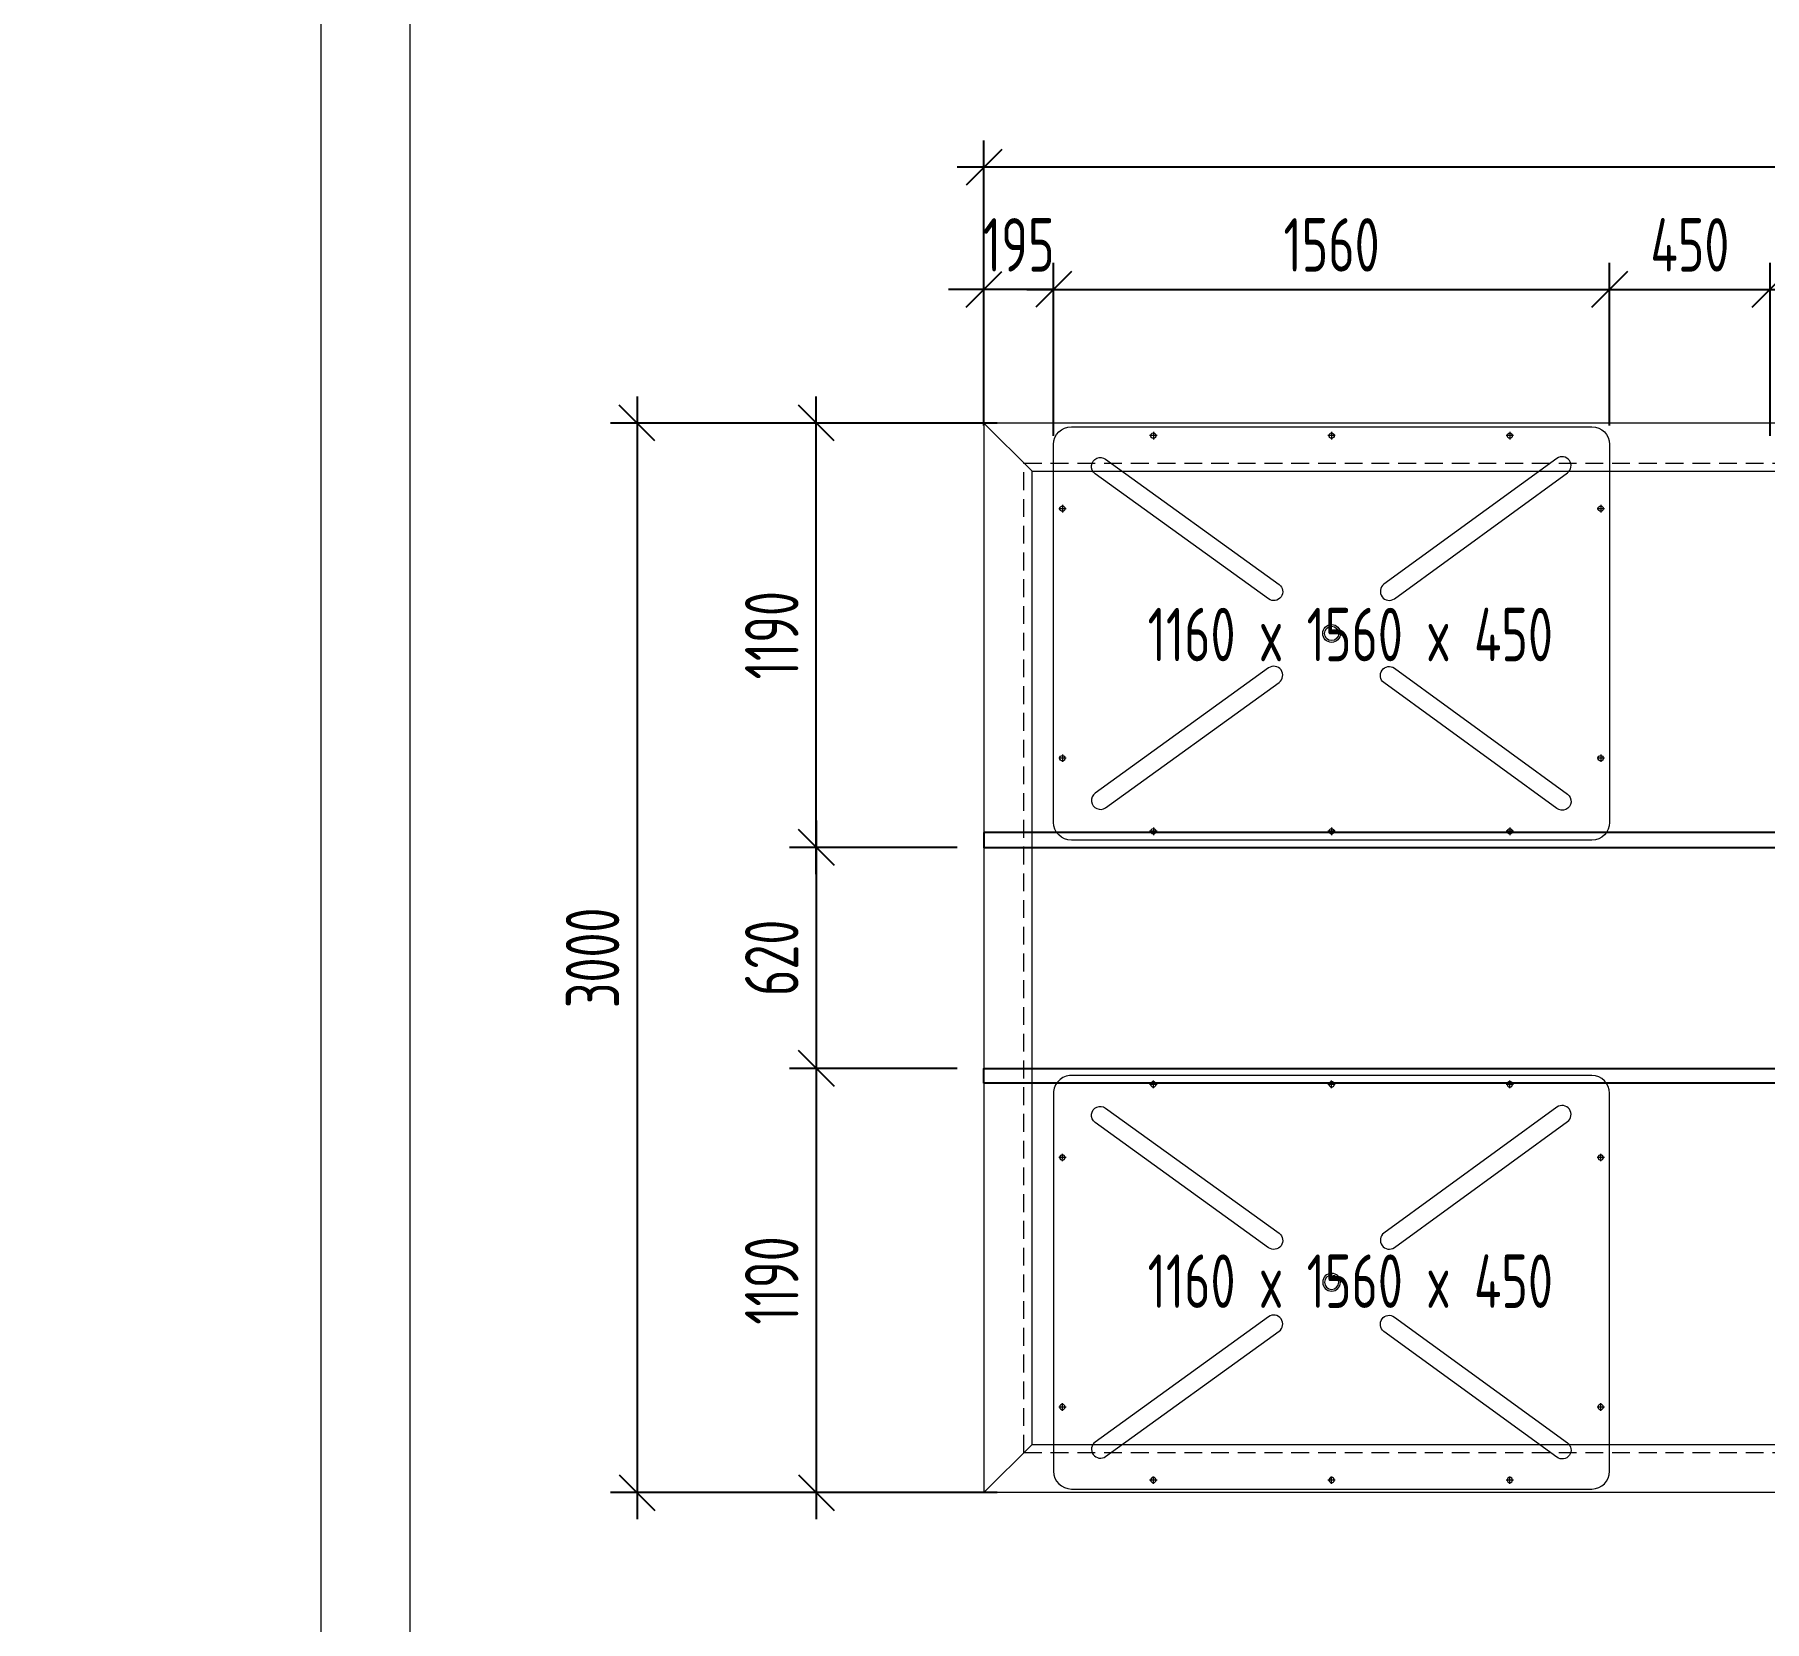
# Model space of a CAD drawing. Header units: millimetres. Extents: x 4 to 2106212, y -117026 to 198097.
# Drawn here: x 1946545 to 1951397, y 179719 to 184170 of the extents above; entities that cross this region are included whole.
import ezdxf

# ---------------------------------------------------------------- set-up
doc = ezdxf.new("R2010")
doc.units = ezdxf.units.MM
doc.linetypes.add('CENTER', pattern=[0.6, 0.375, -0.075, 0.075, -0.075])
doc.linetypes.add('DASHED', pattern=[0.75, 0.5, -0.25])
for name, color, linetype, lineweight in [('dim', 6, 'Continuous', 13), ('图框', 7, 'Continuous', 13), ('文本', 3, 'Continuous', 13), ('浮箱', 160, 'Continuous', 20), ('铝型材', 7, 'Continuous', 13)]:
    doc.layers.add(name, color=color, linetype=linetype, lineweight=lineweight)
doc.layers.add('卡槽', color=242, linetype='Continuous')
doc.layers.add('标注', color=9, linetype='Continuous')
doc.styles.add('hztxt', font='ros1.shx', dxfattribs={"width": 0.8, "bigfont": 'hztxt.shx'})
doc.dimstyles.new('DIM-50', dxfattribs={"dimscale": 50, "dimtxt": 3, "dimasz": 2, "dimexe": 1.5, "dimexo": 1.5, "dimgap": 1, "dimtad": 1, "dimdec": 1, "dimdsep": 46, "dimtxsty": 'hztxt', "dimblk": 'OBLIQUE', "dimcen": 0, "dimdle": 1.5, "dimclrd": 9, "dimclre": 9, "dimclrt": 2, "dimadec": 1, "dimazin": 0, "dimtfac": 1, "dimtdec": 1, "dimtix": 1, "dimtmove": 2, "dimatfit": 3, "dimldrblk": 'OBLIQUE', "dimfxl": 15, "dimtolj": 1, "dimtzin": 0, "dimarcsym": 1})

# ---------------------------------------------------------------- blocks, each defined once
blk = doc.blocks.new('GW-TK')
at = {"layer": '图框'}
for points in [[(927183.552, 464715.013), (927603.549, 464715.013), (927603.549, 464418.01), (927183.552, 464418.01)], [(927188.552, 464710.013), (927598.549, 464710.013), (927598.549, 464423.011), (927188.552, 464423.011)]]:
    blk.add_lwpolyline(points, close=True, dxfattribs=at)
blk = doc.blocks.new('_Oblique')
at = {"color": 0, "linetype": 'ByBlock', "lineweight": -2}
blk.add_line((-0.5, -0.5), (0.5, 0.5), dxfattribs=at)
blk = doc.blocks.new('*D2972')
at = {"layer": 'Defpoints', "color": 0, "transparency": 16777216}
for p in [(1949208.1, 183798), (1949208.1, 183080, 0), (1961208.1, 183080)]:
    blk.add_point(p, dxfattribs=at)
at = {"layer": '标注', "color": 9, "lineweight": -2, "transparency": 16777216}
for p, q in [((1949208.1, 183155), (1949208.1, 183873)), ((1961208.1, 183155), (1961208.1, 183873)), ((1961283.1, 183798), (1949133.1, 183798))]:
    blk.add_line(p, q, dxfattribs=at)
at = {"layer": '标注', "color": 9, "lineweight": -2, "transparency": 16777216, "xscale": 100, "yscale": 100, "zscale": 100, "rotation": 180}
blk.add_blockref('_Oblique', (1949208.1, 183798), dxfattribs=at)
at = {"layer": '标注', "color": 9, "lineweight": -2, "transparency": 16777216, "xscale": 100, "yscale": 100, "zscale": 100}
blk.add_blockref('_Oblique', (1961208.1, 183798), dxfattribs=at)
at = {"layer": '标注', "color": 2, "transparency": 16777216, "insert": (1955208.1, 183923), "char_height": 150, "attachment_point": 5, "style": 'hztxt'}
blk.add_mtext('\\A1;12000', dxfattribs=at)
blk = doc.blocks.new('*D2973')
at = {"layer": 'Defpoints', "color": 0, "transparency": 16777216}
for p in [(1949208.1, 183455.1), (1949208.1, 182998, 0), (1949403.1, 182969, 0)]:
    blk.add_point(p, dxfattribs=at)
at = {"layer": '标注', "color": 9, "lineweight": -2, "transparency": 16777216}
for p, q in [((1949208.1, 183073), (1949208.1, 183530.1)), ((1949403.1, 183044), (1949403.1, 183530.1)), ((1949208.1, 183455.1), (1949108.1, 183455.1)), ((1949403.1, 183455.1), (1949208.1, 183455.1)), ((1949403.1, 183455.1), (1949503.1, 183455.1))]:
    blk.add_line(p, q, dxfattribs=at)
at = {"layer": '标注', "color": 9, "lineweight": -2, "transparency": 16777216, "xscale": 100, "yscale": 100, "zscale": 100}
blk.add_blockref('_Oblique', (1949208.1, 183455.1), dxfattribs=at)
at = {"layer": '标注', "color": 9, "lineweight": -2, "transparency": 16777216, "xscale": 100, "yscale": 100, "zscale": 100, "rotation": 180}
blk.add_blockref('_Oblique', (1949403.1, 183455.1), dxfattribs=at)
at = {"layer": '标注', "color": 2, "transparency": 16777216, "insert": (1949305.6, 183580.1), "char_height": 150, "attachment_point": 5, "style": 'hztxt'}
blk.add_mtext('\\A1;195', dxfattribs=at)
blk = doc.blocks.new('*D2974')
at = {"layer": 'Defpoints', "color": 0, "transparency": 16777216}
for p in [(1950963.1, 183455.1), (1950963.1, 182998, 0), (1949403.1, 182969, 0)]:
    blk.add_point(p, dxfattribs=at)
at = {"layer": '标注', "color": 9, "lineweight": -2, "transparency": 16777216}
for p, q in [((1949403.1, 183044), (1949403.1, 183530.1)), ((1950963.1, 183073), (1950963.1, 183530.1)), ((1949328.1, 183455.1), (1951038.1, 183455.1))]:
    blk.add_line(p, q, dxfattribs=at)
at = {"layer": '标注', "color": 9, "lineweight": -2, "transparency": 16777216, "xscale": 100, "yscale": 100, "zscale": 100, "rotation": 180}
blk.add_blockref('_Oblique', (1949403.1, 183455.1), dxfattribs=at)
at = {"layer": '标注', "color": 9, "lineweight": -2, "transparency": 16777216, "xscale": 100, "yscale": 100, "zscale": 100}
blk.add_blockref('_Oblique', (1950963.1, 183455.1), dxfattribs=at)
at = {"layer": '标注', "color": 2, "transparency": 16777216, "insert": (1950183.1, 183580.1), "char_height": 150, "attachment_point": 5, "style": 'hztxt'}
blk.add_mtext('\\A1;1560', dxfattribs=at)
blk = doc.blocks.new('*D2975')
at = {"layer": 'Defpoints', "color": 0, "transparency": 16777216}
for p in [(1951413.1, 183455.1), (1950963.1, 182998, 0), (1951413.1, 182969, 0)]:
    blk.add_point(p, dxfattribs=at)
at = {"layer": '标注', "color": 9, "lineweight": -2, "transparency": 16777216}
for p, q in [((1950963.1, 183073), (1950963.1, 183530.1)), ((1951413.1, 183044), (1951413.1, 183530.1)), ((1950888.1, 183455.1), (1951488.1, 183455.1))]:
    blk.add_line(p, q, dxfattribs=at)
at = {"layer": '标注', "color": 9, "lineweight": -2, "transparency": 16777216, "xscale": 100, "yscale": 100, "zscale": 100, "rotation": 180}
blk.add_blockref('_Oblique', (1950963.1, 183455.1), dxfattribs=at)
at = {"layer": '标注', "color": 9, "lineweight": -2, "transparency": 16777216, "xscale": 100, "yscale": 100, "zscale": 100}
blk.add_blockref('_Oblique', (1951413.1, 183455.1), dxfattribs=at)
at = {"layer": '标注', "color": 2, "transparency": 16777216, "insert": (1951188.1, 183580.1), "char_height": 150, "attachment_point": 5, "style": 'hztxt'}
blk.add_mtext('\\A1;450', dxfattribs=at)
blk = doc.blocks.new('*D2976')
at = {"layer": 'Defpoints', "color": 0, "transparency": 16777216}
for p in [(1952973.1, 183455.1), (1952973.1, 182998, 0), (1951413.1, 182969, 0)]:
    blk.add_point(p, dxfattribs=at)
at = {"layer": '标注', "color": 9, "lineweight": -2, "transparency": 16777216}
for p, q in [((1951413.1, 183044), (1951413.1, 183530.1)), ((1952973.1, 183073), (1952973.1, 183530.1)), ((1951338.1, 183455.1), (1953048.1, 183455.1))]:
    blk.add_line(p, q, dxfattribs=at)
at = {"layer": '标注', "color": 9, "lineweight": -2, "transparency": 16777216, "xscale": 100, "yscale": 100, "zscale": 100, "rotation": 180}
blk.add_blockref('_Oblique', (1951413.1, 183455.1), dxfattribs=at)
at = {"layer": '标注', "color": 9, "lineweight": -2, "transparency": 16777216, "xscale": 100, "yscale": 100, "zscale": 100}
blk.add_blockref('_Oblique', (1952973.1, 183455.1), dxfattribs=at)
at = {"layer": '标注', "color": 2, "transparency": 16777216, "insert": (1952193.1, 183580.1), "char_height": 150, "attachment_point": 5, "style": 'hztxt'}
blk.add_mtext('\\A1;1560', dxfattribs=at)
blk = doc.blocks.new('FX')
at = {"layer": '浮箱', "color": 5, "linetype": 'Continuous'}
for p, q in [((1949463, 183145.6, 0), (1950923, 183145.6, 0)), ((1949413, 182035.6, 0), (1949413, 183095.6, 0)), ((1950973, 183095.6, 0), (1950973, 182035.6, 0)), ((1950923, 181985.6, 0), (1949463, 181985.6, 0))]:
    blk.add_line(p, q, dxfattribs=at)
at = {"layer": '浮箱', "color": 1, "linetype": 'CENTER', "ltscale": 9.652}
for p, q in [((1949693, 183131, 0), (1949693, 183110.1, 0)), ((1950193, 183131, 0), (1950193, 183110.1, 0)), ((1950693, 183131, 0), (1950693, 183110.1, 0)), ((1949703.4, 183120.6, 0), (1949682.5, 183120.6, 0)), ((1950203.4, 183120.6, 0), (1950182.5, 183120.6, 0)), ((1950703.4, 183120.6, 0), (1950682.5, 183120.6, 0)), ((1949448.4, 182915.6, 0), (1949427.5, 182915.6, 0)), ((1949438, 182926, 0), (1949438, 182905.1, 0)), ((1950958.4, 182915.6, 0), (1950937.5, 182915.6, 0)), ((1950948, 182926, 0), (1950948, 182905.1, 0)), ((1949448.4, 182215.6, 0), (1949427.5, 182215.6, 0)), ((1949438, 182226, 0), (1949438, 182205.1, 0)), ((1950958.4, 182215.6, 0), (1950937.5, 182215.6, 0)), ((1950948, 182226, 0), (1950948, 182205.1, 0)), ((1949703.4, 182010.6, 0), (1949682.5, 182010.6, 0)), ((1949693, 182021, 0), (1949693, 182000.1, 0)), ((1950203.4, 182010.6, 0), (1950182.5, 182010.6, 0)), ((1950193, 182021, 0), (1950193, 182000.1, 0)), ((1950703.4, 182010.6, 0), (1950682.5, 182010.6, 0)), ((1950693, 182021, 0), (1950693, 182000.1, 0))]:
    blk.add_line(p, q, dxfattribs=at)
at = {"layer": '浮箱', "linetype": 'Continuous'}
for p, q in [((1950793.9, 183145.7, 0), (1950793.9, 183145.6, 0)), ((1950798.7, 183145.6, 0), (1950798.7, 183145.7, 0)), ((1950798.8, 183145.6, 0), (1950798.8, 183145.7, 0)), ((1950799, 183145.6, 0), (1950799, 183145.7, 0)), ((1950799.6, 183145.7, 0), (1950799.6, 183145.6, 0)), ((1950799.7, 183145.7, 0), (1950799.7, 183145.6, 0)), ((1950800, 183145.7, 0), (1950800, 183145.6, 0)), ((1950805.4, 183145.6, 0), (1950805.4, 183145.7, 0)), ((1949413, 182978.1, 0), (1949412.8, 182978.1, 0)), ((1949412.9, 182972.6, 0), (1949413, 182972.6, 0)), ((1949412.9, 182972.3, 0), (1949413, 182972.3, 0)), ((1949412.9, 182972.3, 0), (1949413, 182972.3, 0)), ((1949413, 182971.6, 0), (1949412.9, 182971.6, 0)), ((1949413, 182971.4, 0), (1949412.9, 182971.4, 0)), ((1949413, 182971.3, 0), (1949412.9, 182971.3, 0)), ((1949412.9, 182966.5, 0), (1949413, 182966.5, 0))]:
    blk.add_line(p, q, dxfattribs=at)
at = {"layer": '浮箱', "color": 5, "linetype": 'Continuous', "elevation": 0}
for points in [[(1949529.9, 183013.8, -1), (1949559.2, 183054.4), (1950045.5, 182703, -0.999989), (1950016.2, 182662.5), (1949529.9, 183013.8)], [(1950854.5, 183016.1, 1), (1950825.1, 183056.6), (1950340, 182703.5, 0.999989), (1950369.4, 182663.1), (1950854.5, 183016.1)], [(1949529.9, 182117.3, 1), (1949559.2, 182076.8), (1950045.5, 182428.2, 0.999989), (1950016.2, 182468.7), (1949529.9, 182117.3)], [(1950854.5, 182115, -1), (1950825.1, 182074.6), (1950340, 182427.7, -0.999989), (1950369.4, 182468.1), (1950854.5, 182115)]]:
    blk.add_lwpolyline(points, format="xyb", dxfattribs=at)
blk.add_lwpolyline([(1950207.7, 182585.8), (1950207.7, 182585.8)], dxfattribs=at)
at = {"layer": '浮箱', "color": 9, "linetype": 'Continuous'}
for centre in [(1949693, 183120.6, 0), (1950193, 183120.6, 0), (1950693, 183120.6, 0), (1949438, 182915.6, 0), (1950948, 182915.6, 0), (1949438, 182215.6, 0), (1950948, 182215.6, 0), (1949693, 182010.6, 0), (1950193, 182010.6, 0), (1950693, 182010.6, 0)]:
    blk.add_circle(centre, 7.5, dxfattribs=at)
at = {"layer": '浮箱', "color": 5, "linetype": 'Continuous'}
for radius in [25, 20]:
    blk.add_circle((1950193, 182565.6, 0), radius, dxfattribs=at)
at = {"layer": '浮箱', "color": 5, "linetype": 'Continuous', "extrusion": (0, 0, -1)}
for centre, start, end in [((-1949463, 183095.6, 0), 0, 90), ((-1950923, 183095.6, 0), 90, 180), ((-1949463, 182035.6, 0), 270, 0), ((-1950923, 182035.6, 0), 180, 270)]:
    blk.add_arc(centre, 50, start, end, dxfattribs=at)
blk = doc.blocks.new('*D2992')
at = {"layer": 'Defpoints', "color": 0, "transparency": 16777216}
for p in [(1949208.1, 183080), (1948235.2, 180080), (1949208.1, 180080)]:
    blk.add_point(p, dxfattribs=at)
at = {"layer": '标注', "color": 9, "lineweight": -2, "transparency": 16777216}
for p, q in [((1948235.2, 183155), (1948235.2, 180005)), ((1949133.1, 183080), (1948160.2, 183080)), ((1949133.1, 180080), (1948160.2, 180080))]:
    blk.add_line(p, q, dxfattribs=at)
at = {"layer": '标注', "color": 9, "lineweight": -2, "transparency": 16777216, "xscale": 100, "yscale": 100, "zscale": 100}
for p, rotation in [((1948235.2, 183080), 90), ((1948235.2, 180080), 270)]:
    blk.add_blockref('_Oblique', p, dxfattribs=dict(at, rotation=rotation))
at = {"layer": '标注', "color": 2, "transparency": 16777216, "insert": (1948110.2, 181580), "char_height": 150, "attachment_point": 5, "rotation": 90, "style": 'hztxt'}
blk.add_mtext('\\A1;3000', dxfattribs=at)
blk = doc.blocks.new('*D2993')
at = {"layer": 'Defpoints', "color": 0, "transparency": 16777216}
for p in [(1948737.7, 183080), (1949320.1, 183080), (1949208.1, 181890, 0)]:
    blk.add_point(p, dxfattribs=at)
at = {"layer": '标注', "color": 9, "lineweight": -2, "transparency": 16777216}
for p, q in [((1948737.7, 181815), (1948737.7, 183155)), ((1949245.1, 183080), (1948662.7, 183080)), ((1949133.1, 181890), (1948662.7, 181890))]:
    blk.add_line(p, q, dxfattribs=at)
at = {"layer": '标注', "color": 9, "lineweight": -2, "transparency": 16777216, "xscale": 100, "yscale": 100, "zscale": 100}
for p, rotation in [((1948737.7, 183080), 90), ((1948737.7, 181890), 270)]:
    blk.add_blockref('_Oblique', p, dxfattribs=dict(at, rotation=rotation))
at = {"layer": '标注', "color": 2, "transparency": 16777216, "insert": (1948612.7, 182485), "char_height": 150, "attachment_point": 5, "rotation": 90, "style": 'hztxt'}
blk.add_mtext('\\A1;1190', dxfattribs=at)
blk = doc.blocks.new('*D2994')
at = {"layer": 'Defpoints', "color": 0, "transparency": 16777216}
for p in [(1949208.1, 181270, 0), (1948737.7, 180080), (1949320.1, 180080)]:
    blk.add_point(p, dxfattribs=at)
at = {"layer": '标注', "color": 9, "lineweight": -2, "transparency": 16777216}
for p, q in [((1948737.7, 181345), (1948737.7, 180005)), ((1949133.1, 181270), (1948662.7, 181270)), ((1949245.1, 180080), (1948662.7, 180080))]:
    blk.add_line(p, q, dxfattribs=at)
at = {"layer": '标注', "color": 9, "lineweight": -2, "transparency": 16777216, "xscale": 100, "yscale": 100, "zscale": 100}
for p, rotation in [((1948737.7, 181270), 90), ((1948737.7, 180080), 270)]:
    blk.add_blockref('_Oblique', p, dxfattribs=dict(at, rotation=rotation))
at = {"layer": '标注', "color": 2, "transparency": 16777216, "insert": (1948612.7, 180675), "char_height": 150, "attachment_point": 5, "rotation": 90, "style": 'hztxt'}
blk.add_mtext('\\A1;1190', dxfattribs=at)
blk = doc.blocks.new('*D2995')
at = {"layer": 'Defpoints', "color": 0, "transparency": 16777216}
for p in [(1949208.1, 181890), (1948737.7, 181270), (1949208.1, 181270, 0)]:
    blk.add_point(p, dxfattribs=at)
at = {"layer": '标注', "color": 9, "lineweight": -2, "transparency": 16777216}
for p, q in [((1948737.7, 181965), (1948737.7, 181195)), ((1949133.1, 181890), (1948662.7, 181890)), ((1949133.1, 181270), (1948662.7, 181270))]:
    blk.add_line(p, q, dxfattribs=at)
at = {"layer": '标注', "color": 9, "lineweight": -2, "transparency": 16777216, "xscale": 100, "yscale": 100, "zscale": 100}
for p, rotation in [((1948737.7, 181890), 90), ((1948737.7, 181270), 270)]:
    blk.add_blockref('_Oblique', p, dxfattribs=dict(at, rotation=rotation))
at = {"layer": '标注', "color": 2, "transparency": 16777216, "insert": (1948612.7, 181580), "char_height": 150, "attachment_point": 5, "rotation": 90, "style": 'hztxt'}
blk.add_mtext('\\A1;620', dxfattribs=at)

msp = doc.modelspace()

# ---------------------------------------------------------------- hatches: boundary and pattern name
h = msp.add_hatch()
h.set_pattern_fill('AR-CONC', color=256, scale=50, angle=-1.78635)
h.paths.add_polyline_path([(1947749.6222, 187504.1253), (1947172.323, 187504.1253), (1947172.323, 187699.0521), (1947062.4372, 187319.1963), (1947062.4372, 187508.7548), (1946544.9971, 187508.7548), (1946544.9971, 182504.1253), (1947057.8077, 182504.1253), (1947057.8077, 182314.5668), (1947167.6935, 182694.4226), (1947167.6935, 182499.4958), (1947744.9927, 182499.4958), (1947744.9927, 185026.052), (1947939.9195, 185026.052), (1947560.0637, 185135.9378), (1947749.6222, 185135.9378)])

# ---------------------------------------------------------------- linework, layer by layer
at = {"layer": 'dim', "color": 1, "linetype": 'DASHED', "ltscale": 100}
for p, q in [((1949320.0944, 182967.9895), (1961208.0944, 182967.9895)), ((1949320.0944, 180191.9895), (1949320.0944, 182967.9895)), ((1949320.0944, 180191.9895), (1961208.0944, 180191.9895))]:
    msp.add_line(p, q, dxfattribs=at)
at = {"layer": '卡槽', "color": 22, "ltscale": 5000}
for points in [[(1949208.0944, 181931.9895), (1949208.0944, 181889.9895), (1961200.5944, 181889.9895), (1961200.5944, 181931.9895)], [(1949208.0944, 181227.9895), (1949208.0944, 181269.9895), (1961200.5944, 181269.9895), (1961200.5944, 181227.9895)]]:
    msp.add_lwpolyline(points, close=True, dxfattribs=at)
at = {"layer": '铝型材', "color": 3}
for points in [[(1961208.0944, 183079.9895), (1949208.0944, 183079.9895), (1949343.0944, 182944.9895), (1961208.0944, 182944.9895)], [(1949208.0944, 183079.9895), (1949208.0944, 180079.9895), (1949343.0944, 180214.9895), (1949343.0944, 182944.9895)], [(1961208.0944, 180079.9895), (1949208.0944, 180079.9895), (1949343.0944, 180214.9895), (1961208.0944, 180214.9895)]]:
    msp.add_lwpolyline(points, close=True, dxfattribs=at)

# ---------------------------------------------------------------- block references
at = {"xscale": 50, "yscale": 50, "zscale": 50}
msp.add_blockref('GW-TK', (-44411828.8301, -23045633.3238), dxfattribs=at)
msp.add_blockref('FX', (-9.8739, -75.5994, 0.0005))
at = {"xscale": -1, "rotation": 180}
msp.add_blockref('FX', (-9.8739, 363235.5783, 0.0005), dxfattribs=at)

# ---------------------------------------------------------------- texts
at = {"layer": '文本', "color": 3, "char_height": 150, "style": 'hztxt'}
for insert, attachment_point in [((1950803.9555, 182561.9562, -0.0005), 3), ((1950803.9555, 180598.0228, -0.0005), 9)]:
    msp.add_mtext('\\pi41.0595;1160 x 1560 x 450          ', dxfattribs=dict(at, insert=insert, attachment_point=attachment_point))

# ---------------------------------------------------------------- dimensions: what is measured, and where the dimension line sits
at = {"layer": '标注'}
for base, p1, p2, angle, picture, middle in [((1949208.0944, 183798.0009), (1961208.0944, 183079.9895), (1949208.0944, 183079.9895, 0.0005), 180, '*D2972', (1955208.0944, 183923.0009)), ((1948235.1899, 180079.9895), (1949208.0944, 183079.9895), (1949208.0944, 180079.9895), 90, '*D2992', (1948110.1899, 181579.9895)), ((1948737.6875, 183079.9895), (1949208.0944, 181889.9895, 0.0005), (1949320.0944, 183079.9895), 90, '*D2993', (1948612.6875, 182484.9895)), ((1948737.6875, 181269.9895), (1949208.0944, 181889.9895), (1949208.0944, 181269.9895, 0.0005), 90, '*D2995', (1948612.6875, 181579.9895)), ((1948737.6875, 180079.9895), (1949208.0944, 181269.9895, 0.0005), (1949320.0944, 180079.9895), 270, '*D2994', (1948612.6875, 180674.9895))]:
    dim = msp.add_linear_dim(base=base, p1=p1, p2=p2, angle=angle, dimstyle='DIM-50', dxfattribs=at)
    dim.commit()
    dim.dimension.update_dxf_attribs({"geometry": picture, "text_midpoint": middle})
for base, p1, p2, picture, middle in [((1949208.0944, 183455.089), (1949403.0944, 182968.9895, -0.001), (1949208.0944, 182997.9895, 0.001), '*D2973', (1949305.5944, 183580.089)), ((1950963.0944, 183455.089), (1949403.0944, 182968.9895, -0.001), (1950963.0944, 182997.9895, -0.001), '*D2974', (1950183.0944, 183580.089)), ((1951413.0944, 183455.089), (1950963.0944, 182997.9895, -0.001), (1951413.0944, 182968.9895, -0.001), '*D2975', (1951188.0944, 183580.089)), ((1952973.0944, 183455.089), (1951413.0944, 182968.9895, -0.001), (1952973.0944, 182997.9895, -0.001), '*D2976', (1952193.0944, 183580.089))]:
    dim = msp.add_linear_dim(base=base, p1=p1, p2=p2, dimstyle='DIM-50', dxfattribs=at)
    dim.commit()
    dim.dimension.update_dxf_attribs({"geometry": picture, "text_midpoint": middle})

doc.saveas('drawing.dxf')
